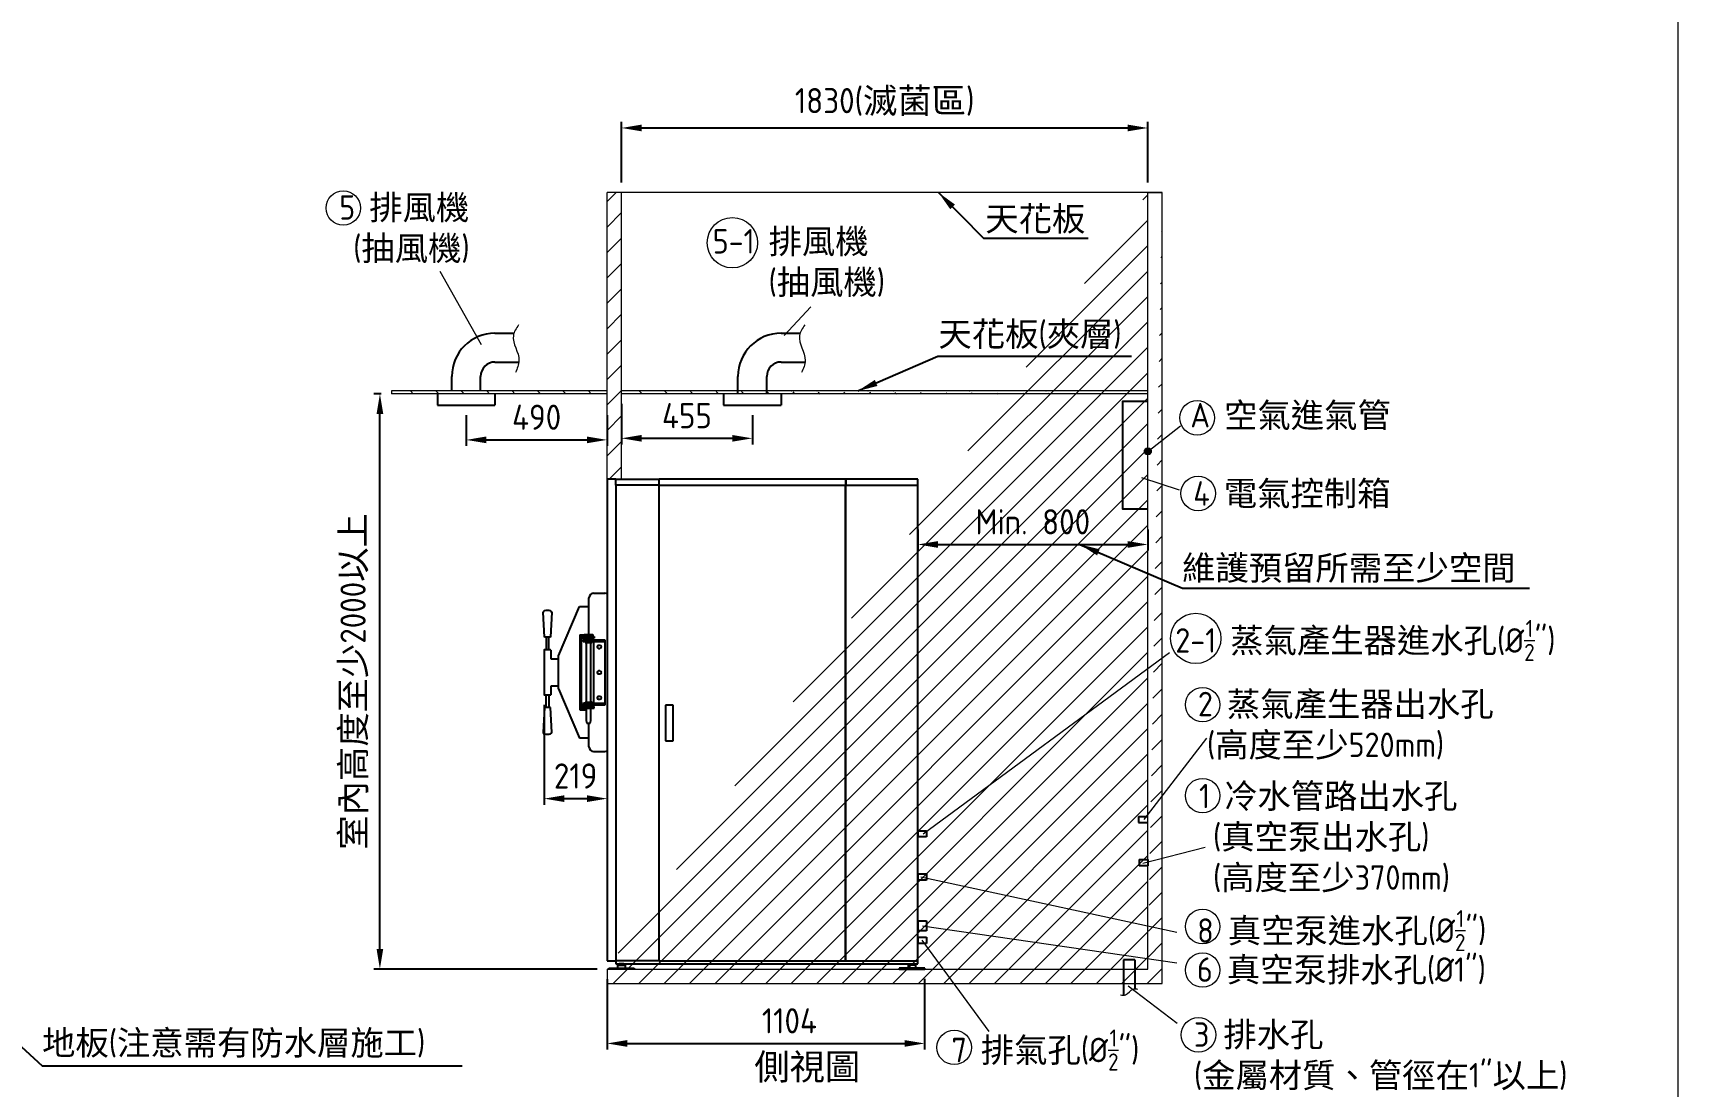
# Model space of a CAD drawing. Header units: millimetres. Extents: x -215875 to -180505, y -18088 to -2215.
# Drawn here: x -186225 to -180505, y -15853 to -12191 of the extents above; entities that cross this region are included whole.
import ezdxf

# ---------------------------------------------------------------- set-up
doc = ezdxf.new("R2010")
doc.units = ezdxf.units.MM
doc.header["$MEASUREMENT"] = 0
doc.linetypes.add('HIDDEN', pattern=[9.525, 6.35, -3.175])
doc.layers.get('0').update_dxf_attribs({"lineweight": 25})
for name, color, linetype, lineweight in [('D', 3, 'Continuous', 13), ('DIM', 3, 'Continuous', 9), ('F', 7, 'Continuous', 15), ('H', 2, 'HIDDEN', 15), ('S', 4, 'Continuous', 15)]:
    doc.layers.add(name, color=color, linetype=linetype, lineweight=lineweight)
doc.styles.get("Standard").update_dxf_attribs({"font": 'KAIU.TTF'})
doc.styles.add('STU25', font='isocp2.shx')
doc.dimstyles.new('STU25', dxfattribs={"dimscale": 35, "dimtxt": 2.5, "dimasz": 2, "dimexe": 0.6, "dimexo": 1, "dimgap": 1, "dimtad": 1, "dimdsep": 46, "dimtxsty": 'STU25', "dimcen": 2, "dimazin": 2, "dimtfac": 1, "dimtmove": 0, "dimatfit": 3, "dimfxl": 0, "dimtolj": 1, "dimtzin": 0, "dimarcsym": 0})
doc.dimstyles.new('STU25$7', dxfattribs={"dimscale": 35, "dimtxt": 2.5, "dimasz": 2, "dimexe": 1.25, "dimexo": 0.625, "dimgap": 1, "dimtad": 0, "dimdec": 4, "dimdsep": 46, "dimtxsty": 'STU25', "dimcen": 2.5, "dimazin": 2, "dimtfac": 1, "dimtdec": 4, "dimtmove": 0, "dimatfit": 3, "dimfxl": 0, "dimtolj": 1, "dimtzin": 0, "dimarcsym": 0})
pattern_1 = [(45, (14194.715, 30.23), (-44.194174, 44.194174), [])]
pattern_2 = [(135, (14194.715, 30.23), (-44.194174, -44.194174), [])]

# ---------------------------------------------------------------- blocks, each defined once
blk = doc.blocks.new('*D2')
at = {"layer": 'D', "color": 0, "lineweight": -2}
for p, q in [((-184178.9, -13481.3), (-184178.9, -13621.9)), ((-183723.9, -13520.4), (-183723.9, -13621.9)), ((-184108.9, -13600.9), (-183793.9, -13600.9))]:
    blk.add_line(p, q, dxfattribs=at)
at = {"layer": 'D', "color": 0}
for points in [[(-184108.9, -13589.3), (-184108.9, -13612.6), (-184178.9, -13600.9)], [(-183793.9, -13612.6), (-183793.9, -13589.3), (-183723.9, -13600.9)]]:
    blk.add_solid(points, dxfattribs=at)
at = {"layer": 'Defpoints', "color": 0}
for p in [(-184178.9, -13446.3), (-183723.9, -13485.4), (-183723.9, -13600.9)]:
    blk.add_point(p, dxfattribs=at)
at = {"layer": 'D', "color": 0, "insert": (-183951.4, -13522.2), "char_height": 87.5, "attachment_point": 5, "style": 'STU25'}
blk.add_mtext('\\A1;455', dxfattribs=at)
blk = doc.blocks.new('*D4')
at = {"layer": 'D', "color": 0, "lineweight": -2}
for p, q in [((-185013.9, -13446.3), (-185039.8, -13446.3)), ((-185018.8, -15376.3), (-185018.8, -13516.3)), ((-184263.9, -15446.3), (-185039.8, -15446.3))]:
    blk.add_line(p, q, dxfattribs=at)
at = {"layer": 'D', "color": 0}
for points in [[(-185007.1, -13516.3), (-185030.4, -13516.3), (-185018.8, -13446.3)], [(-185030.4, -15376.3), (-185007.1, -15376.3), (-185018.8, -15446.3)]]:
    blk.add_solid(points, dxfattribs=at)
at = {"layer": 'Defpoints', "color": 0}
for p in [(-185018.8, -13446.3), (-184978.9, -13446.3), (-184228.9, -15446.3)]:
    blk.add_point(p, dxfattribs=at)
at = {"layer": 'D', "color": 0, "insert": (-185107.2, -14446.3), "char_height": 87.5, "attachment_point": 5, "rotation": 90, "style": 'STU25'}
blk.add_mtext('\\A1;{\\f標楷體|b0|i0|c136|p65;室內高度至少}2000{\\f標楷體|b0|i0|c136|p65;以上}', dxfattribs=at)
blk = doc.blocks.new('*D8')
at = {"layer": 'D', "color": 0, "lineweight": -2}
for p, q in [((-183148.9, -13917.8), (-183148.9, -13991.1)), ((-182348.9, -13917.8), (-182348.9, -13991.1)), ((-183078.9, -13970.1), (-182418.9, -13970.1))]:
    blk.add_line(p, q, dxfattribs=at)
at = {"layer": 'D', "color": 0}
for points in [[(-183078.9, -13958.4), (-183078.9, -13981.7), (-183148.9, -13970.1)], [(-182418.9, -13981.7), (-182418.9, -13958.4), (-182348.9, -13970.1)]]:
    blk.add_solid(points, dxfattribs=at)
at = {"layer": 'Defpoints', "color": 0}
for p in [(-183148.9, -13882.8), (-182348.9, -13882.8), (-182348.9, -13970.1)]:
    blk.add_point(p, dxfattribs=at)
at = {"layer": 'D', "color": 0, "insert": (-182748.9, -13891.3), "char_height": 87.5, "attachment_point": 5, "style": 'STU25'}
blk.add_mtext('\\A1;{\\Fisocp2.shx;Min. 800}', dxfattribs=at)
blk = doc.blocks.new('*D9')
at = {"layer": 'D', "color": 0, "lineweight": -2}
for p, q in [((-184178.9, -12711.3), (-184178.9, -12500.7)), ((-184108.9, -12521.7), (-182418.9, -12521.7)), ((-182348.9, -12711.3), (-182348.9, -12500.7))]:
    blk.add_line(p, q, dxfattribs=at)
at = {"layer": 'D', "color": 0}
for points in [[(-184108.9, -12510), (-184108.9, -12533.4), (-184178.9, -12521.7)], [(-182418.9, -12533.4), (-182418.9, -12510), (-182348.9, -12521.7)]]:
    blk.add_solid(points, dxfattribs=at)
at = {"layer": 'Defpoints', "color": 0}
for p in [(-182348.9, -12521.7), (-184178.9, -12746.3), (-182348.9, -12746.3)]:
    blk.add_point(p, dxfattribs=at)
at = {"layer": 'D', "color": 0, "insert": (-183263.9, -12431.6), "char_height": 87.5, "attachment_point": 5, "style": 'STU25'}
blk.add_mtext('\\A1;1830({\\f標楷體|b0|i0|c136|p65;滅菌區})', dxfattribs=at)
blk = doc.blocks.new('*D12')
at = {"layer": 'D', "color": 0, "lineweight": -2}
for p, q in [((-184228.9, -15481.3), (-184228.9, -15726.1)), ((-183124.9, -15480.8), (-183124.9, -15726.1)), ((-184158.9, -15705.1), (-183194.9, -15705.1))]:
    blk.add_line(p, q, dxfattribs=at)
at = {"layer": 'D', "color": 0}
for points in [[(-184158.9, -15693.5), (-184158.9, -15716.8), (-184228.9, -15705.1)], [(-183194.9, -15716.8), (-183194.9, -15693.5), (-183124.9, -15705.1)]]:
    blk.add_solid(points, dxfattribs=at)
at = {"layer": 'Defpoints', "color": 0}
for p in [(-184228.9, -15446.3), (-183124.9, -15445.8), (-183124.9, -15705.1)]:
    blk.add_point(p, dxfattribs=at)
at = {"layer": 'D', "color": 0, "insert": (-183595, -15626.4), "char_height": 87.5, "attachment_point": 5, "style": 'STU25'}
blk.add_mtext('\\A1;1104', dxfattribs=at)
blk = doc.blocks.new('*D15')
at = {"layer": 'D', "color": 0, "lineweight": -2}
for p, q in [((-184718.9, -13520.4), (-184718.9, -13627.4)), ((-184228.9, -13520.4), (-184228.9, -13627.4)), ((-184648.9, -13606.4), (-184298.9, -13606.4))]:
    blk.add_line(p, q, dxfattribs=at)
at = {"layer": 'D', "color": 0}
for points in [[(-184648.9, -13594.7), (-184648.9, -13618), (-184718.9, -13606.4)], [(-184298.9, -13618), (-184298.9, -13594.7), (-184228.9, -13606.4)]]:
    blk.add_solid(points, dxfattribs=at)
at = {"layer": 'Defpoints', "color": 0}
for p in [(-184718.9, -13485.4), (-184228.9, -13485.4), (-184228.9, -13606.4)]:
    blk.add_point(p, dxfattribs=at)
at = {"layer": 'D', "color": 0, "insert": (-184473.9, -13527.6), "char_height": 87.5, "attachment_point": 5, "style": 'STU25'}
blk.add_mtext('\\A1;490', dxfattribs=at)
blk = doc.blocks.new('*D17')
at = {"layer": 'Defpoints', "color": 0}
for p in [(-184447.9, -14492.5), (-184228.9, -14687.6), (-184228.9, -14853.9)]:
    blk.add_point(p, dxfattribs=at)
at = {"layer": 'DIM', "color": 0, "lineweight": -2}
for p, q in [((-184447.9, -14527.5), (-184447.9, -14874.9)), ((-184228.9, -14722.6), (-184228.9, -14874.9)), ((-184377.9, -14853.9), (-184298.9, -14853.9))]:
    blk.add_line(p, q, dxfattribs=at)
at = {"layer": 'DIM', "color": 0}
for points in [[(-184377.9, -14842.2), (-184377.9, -14865.5), (-184447.9, -14853.9)], [(-184298.9, -14865.5), (-184298.9, -14842.2), (-184228.9, -14853.9)]]:
    blk.add_solid(points, dxfattribs=at)
at = {"layer": 'DIM', "color": 0, "insert": (-184338.4, -14775.1), "char_height": 87.5, "attachment_point": 5, "style": 'STU25'}
blk.add_mtext('\\A1;219', dxfattribs=at)

msp = doc.modelspace()

# ---------------------------------------------------------------- hatches: boundary and pattern name
msp.add_hatch(color=256).paths.add_polyline_path([(-182338.09, -13646.291, 1), (-182359.612, -13646.291, 1)])
at = {"layer": 'H', "ltscale": 5}
h = msp.add_hatch(dxfattribs=at)
h.set_pattern_fill('ANSI31', color=256, scale=500, style=0)
h.set_pattern_definition(pattern_1)
h.paths.add_polyline_path([(-182348.851, -12746.291), (-182298.851, -12746.291)], flags=16)
h.paths.add_polyline_path([(-182348.851, -12746.291), (-182298.851, -12746.291)], flags=16)
h.paths.add_polyline_path([(-182348.851, -12746.291), (-182298.851, -12746.291)], flags=0)
h.paths.add_polyline_path([(-182348.851, -12746.291), (-182298.851, -12746.291)], flags=0)
h.paths.add_polyline_path([(-182348.851, -12746.291), (-182298.851, -12746.291)], flags=0)
h.paths.add_polyline_path([(-182348.851, -12746.291), (-182298.851, -12746.291)], flags=0)
h.paths.add_polyline_path([(-182348.851, -12746.291), (-182298.851, -12746.291)], flags=0)
h.paths.add_polyline_path([(-182348.851, -12746.291), (-182298.851, -12746.291)], flags=0)
h.paths.add_polyline_path([(-182348.851, -12746.291), (-182298.851, -12746.291)], flags=0)
h.paths.add_polyline_path([(-182348.851, -12746.291), (-182298.851, -12746.291)], flags=0)
h.paths.add_polyline_path([(-182348.851, -12746.291), (-182298.851, -12746.291)], flags=0)
h.paths.add_polyline_path([(-182348.851, -12746.291), (-182298.851, -12746.291)], flags=0)
h.paths.add_polyline_path([(-182348.851, -12746.291), (-182298.851, -12746.291)], flags=0)
h.paths.add_polyline_path([(-182348.851, -12746.291), (-182298.851, -12746.291)], flags=0)
h.paths.add_polyline_path([(-182348.851, -12746.291), (-182298.851, -12746.291)], flags=0)
h.paths.add_polyline_path([(-182348.851, -12746.291), (-182298.851, -12746.291)], flags=0)
h.paths.add_polyline_path([(-182348.851, -12746.291), (-182298.851, -12746.291)], flags=0)
h.paths.add_polyline_path([(-182348.851, -12746.291), (-182298.851, -12746.291)], flags=0)
h.paths.add_polyline_path([(-182348.851, -12746.291), (-182298.851, -12746.291)], flags=0)
h.paths.add_polyline_path([(-182348.851, -12746.291), (-182298.851, -12746.291)], flags=0)
h.paths.add_polyline_path([(-182348.851, -12746.291), (-182298.851, -12746.291)], flags=0)
h.paths.add_polyline_path([(-182348.851, -12746.291), (-182298.851, -12746.291)], flags=0)
h.paths.add_polyline_path([(-182348.851, -12746.291), (-182298.851, -12746.291)], flags=0)
h.paths.add_polyline_path([(-182348.851, -12746.291), (-182298.851, -12746.291)], flags=0)
h.paths.add_polyline_path([(-182348.851, -12746.291), (-182298.851, -12746.291)], flags=0)
h.paths.add_polyline_path([(-182348.851, -12746.291), (-182298.851, -12746.291)], flags=0)
edge = h.paths.add_edge_path()
edge.add_line((-182298.851, -15496.291), (-182298.851, -12746.291))
edge.add_line((-182348.851, -15446.291), (-182348.851, -12746.291))
edge.add_line((-184228.851, -15496.291), (-182298.851, -15496.291))
edge.add_line((-184228.851, -15446.291), (-182348.851, -15446.291))
edge.add_line((-184228.851, -15446.291), (-184228.851, -15496.291))
h = msp.add_hatch(dxfattribs=at)
h.set_pattern_fill('ANSI31', color=256, scale=500, style=0)
h.set_pattern_definition(pattern_1)
h.paths.add_polyline_path([(-184178.851, -12746.291), (-184228.851, -12746.291), (-184228.851, -13743.291), (-184178.851, -13743.291)])
at = {"layer": 'H'}
h = msp.add_hatch(dxfattribs=at)
h.set_pattern_fill('ANSI31', color=256, scale=500, angle=90, style=0)
h.set_pattern_definition(pattern_2)
h.paths.add_polyline_path([(-184229.581, -13436.291), (-184979.581, -13436.291), (-184979.581, -13446.291), (-184229.581, -13446.291)])
h = msp.add_hatch(dxfattribs=at)
h.set_pattern_fill('ANSI31', color=256, scale=500, angle=90, style=0)
h.set_pattern_definition(pattern_2)
h.paths.add_polyline_path([(-182348.851, -13446.906), (-182348.851, -13436.291)])
edge = h.paths.add_edge_path()
edge.add_line((-182348.851, -13436.291), (-184178.851, -13436.291))
edge.add_line((-182348.851, -13446.291), (-184178.851, -13446.291))
edge.add_line((-184178.851, -13446.291), (-184178.851, -13434.913))

# ---------------------------------------------------------------- linework, layer by layer
for p, q in [((-184618.851, -13235.543), (-184552.931, -13235.543)), ((-183623.851, -13235.543), (-183557.931, -13235.543)), ((-184618.851, -13335.543), (-184535.556, -13335.543)), ((-183623.851, -13335.543), (-183540.556, -13335.543)), ((-184768.851, -13436.291), (-184768.851, -13385.543)), ((-184668.851, -13436.291), (-184668.851, -13385.543)), ((-183773.851, -13446.291), (-183773.851, -13385.543)), ((-183673.851, -13446.291), (-183673.851, -13385.543)), ((-184818.851, -13446.291), (-184818.851, -13485.434)), ((-184818.851, -13485.434), (-184618.851, -13485.434)), ((-184618.851, -13446.291), (-184618.851, -13485.434)), ((-183823.851, -13446.291), (-183823.851, -13485.434)), ((-183823.851, -13485.434), (-183623.851, -13485.434)), ((-183623.851, -13446.291), (-183623.851, -13485.434)), ((-184228.851, -13743.291), (-184228.851, -15418.291)), ((-184198.851, -13743.291), (-184228.851, -13743.291)), ((-184198.851, -13763.291), (-184198.851, -13743.291)), ((-184198.851, -13743.291), (-184048.851, -13743.291)), ((-184198.851, -13763.291), (-184198.851, -15418.291)), ((-184048.851, -13763.291), (-184198.851, -13763.291)), ((-184048.851, -13743.291), (-184048.851, -13763.291)), ((-184048.851, -13763.291), (-184048.851, -15418.291)), ((-184047.851, -13763.291), (-184047.851, -13743.291)), ((-183399.851, -13743.291), (-184047.851, -13743.291)), ((-184047.851, -15418.291), (-184047.851, -13763.291)), ((-184047.851, -13763.291), (-183399.851, -13763.291)), ((-184047.851, -13763.291), (-183400.851, -13763.291)), ((-183399.839, -13743.291), (-183399.851, -13763.291)), ((-183399.851, -15418.291), (-183399.851, -13763.291)), ((-183148.851, -13743.291), (-183398.851, -13743.291)), ((-183398.851, -13743.291), (-183398.851, -13763.291)), ((-183398.851, -15418.291), (-183398.851, -13763.291)), ((-183398.851, -13763.291), (-183148.851, -13763.291)), ((-183148.851, -13763.291), (-183148.851, -13743.291)), ((-183148.851, -15418.291), (-183148.851, -13763.291)), ((-184291.851, -14282.791), (-184291.851, -14155.791)), ((-184275.851, -14139.791), (-184236.851, -14139.791)), ((-184446.852, -14292.804), (-184451.352, -14205.804)), ((-184421.352, -14205.804), (-184425.852, -14292.804)), ((-184397.352, -14357.291), (-184324.601, -14186.291)), ((-184324.601, -14186.291), (-184291.851, -14186.291)), ((-184425.852, -14292.804), (-184446.852, -14292.804)), ((-184441.102, -14292.804), (-184441.102, -14336.041)), ((-184431.602, -14336.041), (-184431.602, -14292.804)), ((-184323.352, -14284.791), (-184308.351, -14284.791)), ((-184323.352, -14284.791), (-184323.352, -14544.791)), ((-184323.351, -14289.791), (-184323.351, -14539.791)), ((-184323.351, -14289.791), (-184273.851, -14289.791)), ((-184317.351, -14539.791), (-184317.351, -14289.791)), ((-184273.851, -14295.791), (-184317.351, -14295.791)), ((-184308.351, -14283.291), (-184307.851, -14282.791)), ((-184308.351, -14289.291), (-184308.351, -14283.291)), ((-184307.851, -14289.791), (-184308.351, -14289.291)), ((-184307.851, -14296.291), (-184308.351, -14296.791)), ((-184308.351, -14296.791), (-184308.351, -14300.791)), ((-184307.851, -14282.791), (-184278.851, -14282.791)), ((-184278.851, -14289.791), (-184307.851, -14289.791)), ((-184278.851, -14296.291), (-184307.851, -14296.291)), ((-184301.351, -14289.791), (-184285.351, -14289.791)), ((-184301.351, -14295.791), (-184301.351, -14296.291)), ((-184285.351, -14296.291), (-184285.351, -14295.791)), ((-184278.851, -14282.791), (-184278.351, -14283.291)), ((-184278.351, -14289.291), (-184278.851, -14289.791)), ((-184278.851, -14296.291), (-184278.351, -14296.791)), ((-184278.351, -14283.291), (-184278.351, -14289.291)), ((-184278.351, -14300.791), (-184278.351, -14296.791)), ((-184273.851, -14295.791), (-184273.851, -14289.791)), ((-184273.851, -14289.791), (-184273.851, -14295.791)), ((-184447.852, -14337.041), (-184447.852, -14492.541)), ((-184425.852, -14336.041), (-184446.852, -14336.041)), ((-184424.852, -14337.041), (-184424.852, -14367.291)), ((-184311.851, -14301.291), (-184312.851, -14302.291)), ((-184312.851, -14306.291), (-184312.851, -14302.291)), ((-184311.851, -14307.291), (-184312.851, -14306.291)), ((-184311.851, -14301.291), (-184237.351, -14301.291)), ((-184311.851, -14307.291), (-184237.351, -14307.291)), ((-184307.851, -14301.291), (-184308.351, -14300.791)), ((-184307.851, -14301.291), (-184305.351, -14301.291)), ((-184305.351, -14307.291), (-184305.351, -14310.791)), ((-184305.351, -14310.791), (-184304.851, -14311.291)), ((-184304.851, -14311.291), (-184281.851, -14311.291)), ((-184301.351, -14311.291), (-184301.351, -14518.291)), ((-184285.351, -14518.291), (-184285.351, -14311.291)), ((-184281.351, -14310.791), (-184281.851, -14311.291)), ((-184281.351, -14301.291), (-184278.851, -14301.291)), ((-184281.351, -14310.791), (-184281.351, -14307.291)), ((-184278.351, -14300.791), (-184278.851, -14301.291)), ((-184277.351, -14307.291), (-184277.351, -14301.291)), ((-184275.351, -14522.291), (-184275.351, -14307.291)), ((-184253.851, -14321.291), (-184258.851, -14321.291)), ((-184258.851, -14331.291), (-184253.851, -14331.291)), ((-184237.351, -14301.291), (-184237.351, -14528.291)), ((-184424.852, -14367.291), (-184397.352, -14367.291)), ((-184397.352, -14472.291), (-184397.352, -14357.291)), ((-184253.851, -14409.791), (-184258.851, -14409.791)), ((-184424.852, -14462.291), (-184424.852, -14492.541)), ((-184397.352, -14462.291), (-184424.852, -14462.291)), ((-184258.851, -14419.791), (-184253.851, -14419.791)), ((-184425.852, -14493.541), (-184446.852, -14493.541)), ((-184441.102, -14536.778), (-184441.102, -14493.541)), ((-184431.602, -14493.541), (-184431.602, -14536.778)), ((-184397.352, -14472.291), (-184324.603, -14643.291)), ((-184311.851, -14522.291), (-184312.851, -14523.291)), ((-184312.851, -14523.291), (-184312.851, -14527.291)), ((-184311.851, -14528.291), (-184312.851, -14527.291)), ((-184311.851, -14522.291), (-184237.351, -14522.291)), ((-184237.351, -14528.291), (-184311.851, -14528.291)), ((-184307.851, -14528.291), (-184308.351, -14528.791)), ((-184307.851, -14528.291), (-184305.351, -14528.291)), ((-184305.351, -14518.791), (-184304.851, -14518.291)), ((-184305.351, -14522.291), (-184305.351, -14518.791)), ((-184304.851, -14518.291), (-184281.851, -14518.291)), ((-184281.351, -14518.791), (-184281.851, -14518.291)), ((-184281.351, -14518.791), (-184281.351, -14522.291)), ((-184281.351, -14528.291), (-184278.851, -14528.291)), ((-184278.351, -14528.791), (-184278.851, -14528.291)), ((-184277.351, -14522.291), (-184277.351, -14528.291)), ((-184253.851, -14498.291), (-184258.851, -14498.291)), ((-184258.851, -14508.291), (-184253.851, -14508.291)), ((-184237.351, -14522.291), (-184237.351, -14528.291)), ((-184025.851, -14528.291), (-184025.851, -14653.291)), ((-183998.851, -14528.291), (-184025.851, -14528.291)), ((-183998.851, -14653.291), (-183998.851, -14528.291)), ((-184446.852, -14536.778), (-184451.352, -14623.778)), ((-184425.852, -14536.778), (-184446.852, -14536.778)), ((-184421.352, -14623.778), (-184425.852, -14536.778)), ((-184323.352, -14544.791), (-184301.351, -14544.791)), ((-184323.351, -14539.791), (-184273.851, -14539.791)), ((-184323.351, -14539.791), (-184273.851, -14539.791)), ((-184323.351, -14539.791), (-184317.351, -14539.791)), ((-184273.851, -14533.791), (-184317.351, -14533.791)), ((-184317.351, -14539.791), (-184273.851, -14539.791)), ((-184308.351, -14532.791), (-184308.351, -14528.791)), ((-184307.851, -14533.291), (-184308.351, -14532.791)), ((-184278.851, -14533.291), (-184307.851, -14533.291)), ((-184301.351, -14539.791), (-184301.351, -14581.791)), ((-184301.351, -14581.791), (-184299.351, -14591.791)), ((-184287.351, -14591.791), (-184285.351, -14581.791)), ((-184285.351, -14581.791), (-184285.351, -14539.791)), ((-184278.851, -14533.291), (-184278.351, -14532.791)), ((-184278.351, -14528.791), (-184278.351, -14532.791)), ((-184273.851, -14539.791), (-184273.851, -14533.791)), ((-184299.351, -14591.791), (-184287.351, -14591.791)), ((-184291.851, -14673.791), (-184291.851, -14591.791)), ((-184291.851, -14643.291), (-184324.603, -14643.291)), ((-184275.851, -14689.791), (-184236.851, -14689.791)), ((-184025.851, -14653.291), (-183998.851, -14653.291)), ((-182381.226, -14916.291), (-182348.851, -14916.291)), ((-182381.226, -14916.291), (-182381.226, -14936.291)), ((-183148.851, -14965.441), (-183118.851, -14965.441)), ((-183148.851, -14965.441), (-183148.851, -14987.141)), ((-183118.851, -14965.441), (-183118.851, -14987.141)), ((-182381.226, -14936.291), (-182348.851, -14936.291)), ((-183118.851, -14987.141), (-183148.851, -14987.141)), ((-182378.851, -15065.441), (-182348.851, -15065.441)), ((-182378.851, -15065.441), (-182378.851, -15087.141)), ((-182348.851, -15087.141), (-182378.851, -15087.141)), ((-182348.851, -15065.441), (-182348.851, -15087.141)), ((-183148.851, -15115.441), (-183148.851, -15137.141)), ((-183148.851, -15115.441), (-183118.851, -15115.441)), ((-183118.851, -15137.141), (-183148.851, -15137.141)), ((-183118.851, -15115.441), (-183118.851, -15137.141)), ((-183148.851, -15279.291), (-183148.851, -15313.291)), ((-183148.851, -15279.291), (-183118.851, -15279.291)), ((-183118.851, -15313.291), (-183148.851, -15313.291)), ((-183118.851, -15279.291), (-183118.851, -15313.291)), ((-183148.851, -15335.441), (-183148.851, -15357.141)), ((-183148.851, -15335.441), (-183118.851, -15335.441)), ((-183118.851, -15357.141), (-183148.851, -15357.141)), ((-183118.851, -15335.441), (-183118.851, -15357.141)), ((-184228.851, -15418.291), (-184198.851, -15418.291)), ((-184223.351, -15443.291), (-184134.351, -15443.291)), ((-184223.351, -15446.291), (-184223.351, -15443.291)), ((-184048.851, -15418.291), (-184198.851, -15418.291)), ((-184198.851, -15418.291), (-184198.851, -15428.291)), ((-184198.851, -15428.291), (-183148.851, -15428.291)), ((-184192.13, -15440.01), (-184195.41, -15443.291)), ((-184192.13, -15443.291), (-184192.13, -15433.291)), ((-184192.13, -15433.291), (-184165.572, -15433.291)), ((-184170.951, -15428.291), (-184186.751, -15428.291)), ((-184186.751, -15433.291), (-184186.751, -15428.291)), ((-184170.951, -15428.291), (-184170.951, -15433.291)), ((-184165.572, -15433.291), (-184165.572, -15443.291)), ((-184165.572, -15440.01), (-184162.291, -15443.291)), ((-184134.351, -15443.291), (-184134.351, -15446.291)), ((-184047.851, -15418.291), (-183399.851, -15418.291)), ((-183398.851, -15418.291), (-183148.851, -15418.291)), ((-183213.351, -15443.291), (-183213.351, -15446.291)), ((-183124.351, -15443.291), (-183213.351, -15443.291)), ((-183182.13, -15440.01), (-183185.41, -15443.291)), ((-183182.13, -15433.291), (-183182.13, -15443.291)), ((-183155.572, -15433.291), (-183182.13, -15433.291)), ((-183176.751, -15428.291), (-183176.751, -15433.291)), ((-183176.751, -15428.291), (-183160.951, -15428.291)), ((-183160.951, -15433.291), (-183160.951, -15428.291)), ((-183155.572, -15443.291), (-183155.572, -15433.291)), ((-183155.572, -15440.01), (-183152.291, -15443.291)), ((-183148.851, -15428.291), (-183148.851, -15418.291)), ((-183124.351, -15446.291), (-183124.351, -15443.291)), ((-182393.851, -15413.916), (-182433.851, -15413.916)), ((-182433.851, -15413.916), (-182433.851, -15537.173)), ((-182393.851, -15413.916), (-182393.851, -15515.34)), ((-184134.351, -15446.291), (-184223.351, -15446.291)), ((-183213.351, -15446.291), (-183124.351, -15446.291))]:
    msp.add_line(p, q)
msp.add_lwpolyline([(-182348.851, -13472.421), (-182436.437, -13472.421), (-182436.437, -13846.291), (-182348.851, -13846.291)])
msp.add_circle((-182348.851, -13646.291), 10.761)
for centre, radius, start, end in [((-184618.851, -13385.543), 150, 90, 180), ((-183623.851, -13385.543), 150, 90, 180), ((-184618.851, -13385.543), 50, 90, 180), ((-183623.851, -13385.543), 50, 90, 180), ((-184275.851, -14155.791), 16, 90, 180), ((-184236.851, -14155.791), 16, 60, 90), ((-184446.345, -14205.804), 5.007, 101.352885, 180), ((-184436.352, -14255.576), 55.773, 78.647115, 101.352885), ((-184426.358, -14205.804), 5.007, 354.078128, 78.647115), ((-184446.852, -14337.041), 1, 90, 180), ((-184425.852, -14337.041), 1, 0, 90), ((-184258.851, -14326.291), 5, 90, 270), ((-184253.851, -14326.291), 5, 270, 87.13707), ((-184258.851, -14414.791), 5, 90, 270), ((-184253.851, -14414.791), 5, 270, 90), ((-184446.852, -14492.541), 1, 180, 270), ((-184425.852, -14492.541), 1, 270, 0), ((-184258.851, -14503.291), 5, 90, 270), ((-184253.851, -14503.291), 5, 270, 90), ((-184446.345, -14623.778), 5.007, 180, 258.647115), ((-184436.352, -14574.006), 55.773, 258.647115, 281.352885), ((-184426.358, -14623.778), 5.007, 281.352885, 5.921872), ((-184275.851, -14673.791), 16, 180, 270), ((-184236.851, -14673.791), 16, 270, 300)]:
    msp.add_arc(centre, radius, start, end)
at = {"layer": 'D'}
for p, q in [((-184666.139, -13276.126), (-184808.976, -13020.283)), ((-183613.5, -13243.494), (-183520.431, -13143.932)), ((-182348.851, -13646.291), (-182234.772, -13557.957)), ((-182371.284, -13736.61), (-182239.57, -13779.93)), ((-183129.995, -14976.291), (-182273.001, -14346.064)), ((-182361.975, -14926.291), (-182144.199, -14643.383)), ((-182366.361, -15077.91), (-182149.241, -15022.607)), ((-183137.844, -15125.608), (-182247.575, -15318.52)), ((-183131.893, -15296.291), (-182247.588, -15424.455)), ((-183134.421, -15346.291), (-182901.823, -15663.797)), ((-182417.381, -15505.12), (-182246.927, -15634.701))]:
    msp.add_line(p, q, dxfattribs=at)
for centre, radius in [((-185146.134, -12800.036), 60), ((-183793.312, -12920.845), 87.5), ((-182177.414, -13529.636), 60), ((-182173.989, -13792.671), 60), ((-182182.194, -14296.554), 87.5), ((-182158.46, -14527.106), 60), ((-182158.46, -14843.43), 60), ((-182158.46, -15298.44), 60), ((-182158.46, -15450), 60), ((-182172.941, -15675.135), 60), ((-183022.006, -15718.913), 60)]:
    msp.add_circle(centre, radius, dxfattribs=at)
for points in [[(-184536.616, -13205.966), (-184554.878, -13243.87), (-184535.211, -13330.208), (-184547.854, -13372.324)], [(-183541.616, -13205.966), (-183559.878, -13243.87), (-183540.211, -13330.208), (-183552.854, -13372.324)], [(-182444.514, -15536.033), (-182426.186, -15536.033), (-182399.78, -15516.164), (-182384.558, -15516.164)]]:
    msp.add_spline(points, degree=3, dxfattribs=at)
at = {"layer": 'F', "color": 6}
msp.add_lwpolyline([(-193690.32, -8817.711), (-193690.32, -18087.711), (-180505.32, -18087.711), (-180505.32, -8817.711)], close=True, dxfattribs=at)
msp.add_lwpolyline([(-193690.32, -8817.711), (-193690.32, -18087.711), (-180505.32, -18087.711), (-180505.32, -8817.711)], close=True, dxfattribs=at)
at = {"layer": 'H'}
for p, q in [((-184178.851, -13446.291), (-184178.851, -13434.913)), ((-182348.851, -13446.906), (-182348.851, -13436.291))]:
    msp.add_line(p, q, dxfattribs=at)
at = {"layer": 'S'}
for p, q in [((-182348.851, -12746.291), (-184228.851, -12746.291)), ((-184228.851, -13743.291), (-184228.851, -12746.291)), ((-184178.851, -13743.291), (-184178.851, -12746.291)), ((-182348.851, -15446.291), (-182348.851, -12746.291)), ((-182298.851, -12746.291), (-182348.851, -12746.291)), ((-182348.851, -12746.291), (-182298.851, -12746.291)), ((-182298.851, -15496.291), (-182298.851, -12746.291)), ((-184978.851, -13436.291), (-184978.851, -13446.291)), ((-184228.851, -13436.291), (-184978.851, -13436.291)), ((-184228.851, -13446.291), (-184228.851, -13436.291)), ((-182348.851, -13436.291), (-184178.851, -13436.291)), ((-182348.851, -13446.906), (-182348.851, -13436.291)), ((-184228.851, -13446.291), (-184978.851, -13446.291)), ((-182348.851, -13446.291), (-184178.851, -13446.291)), ((-184228.851, -15446.291), (-182348.851, -15446.291)), ((-184228.851, -15446.291), (-184228.851, -15496.291)), ((-184228.851, -15496.291), (-182298.851, -15496.291))]:
    msp.add_line(p, q, dxfattribs=at)

# ---------------------------------------------------------------- texts
at = {"layer": 'D', "attachment_point": 1}
for s, insert, char_height in [('{\\Fisocp2.shx;\\C3;5 \\f標楷體|b0|i0|c136|p65;排風機\\P\\Fisocp2.shx; (\\f標楷體|b0|i0|c136|p65;抽風機\\Fisocp2.shx;)}', (-185160.147, -12755.476), 85), ('{\\C3;天花板 }', (-182914.043, -12794.908), 85), ('{\\Fisocp2.shx;\\C3;5-1 \\f標楷體|b0|i0|c136|p65;排風機\\P\\Fisocp2.shx;    (\\f標楷體|b0|i0|c136|p65;抽風機\\Fisocp2.shx;)}', (-183861.83, -12873.39), 85), ('{\\C3;天花板\\Fisocp2.shx;(\\f標楷體|b0|i0|c136|p65;夾層\\Fisocp2.shx;)}', (-183076.956, -13195.875), 85), ('{\\Fisocp2.shx;\\C3;A \\f標楷體|b0|i0|c136|p65;空氣進氣管}', (-182201.134, -13477.974), 85), ('{\\Fisocp2.shx;\\C3;4 \\f標楷體|b0|i0|c136|p65;電氣控制箱}', (-182190.886, -13750.028), 85), ('{\\C3;維護預留所需至少空間}', (-182229.82, -14009.025), 85), ('{\\Fisocp2.shx;2 }蒸氣產生器出水孔\\P{\\f???|b0|i0|c0|p65; \\Fisocp2.shx;(}高度至少{\\Fisocp2.shx;520mm)}', (-182174.843, -14482.359), 85), ('{\\Fisocp2.shx;1 }冷水管路出水孔\\P{\\Fisocp2.shx; (}真空泵出水孔{\\Fisocp2.shx;)\\P (}高度至少{\\Fisocp2.shx;370mm)}', (-182170.911, -14802.29), 85), ('\\A1;{\\Fisocp2.shx;8 }真空泵進水孔{\\Fisocp2.shx;(%%c\\H0.7x;\\S1/2;\\H1.429x;")}', (-182177.425, -15241.246), 85), ('{\\C3;地板\\Fisocp2.shx;(\\f標楷體|b0|i0|c136|p65;注意需有防水層施工\\Fisocp2.shx;)}', (-186193.334, -15660.319), 85), ('\\A1;{\\Fisocp2.shx;7 }排氣孔{\\Fisocp2.shx;(%%c\\H0.7x;\\S1/2;\\H1.429x;")}', (-183031.625, -15656.587), 85), ('{\\C11;側視圖}', (-183717.05, -15741.187), 90)]:
    msp.add_mtext(s, dxfattribs=dict(at, insert=insert, char_height=char_height))
at = {"layer": 'D', "char_height": 85, "attachment_point": 1, "style": 'STU25'}
for s, insert in [('\\A1;2-1 {\\f標楷體|b0|i0|c136|p65;蒸氣產生器進水孔}(%%c{\\H0.7x;\\S1/2;}")', (-182253.468, -14232.367)), ('6 {\\f標楷體|b0|i0|c136|p65;真空泵排水孔}(%%c1")', (-182178.268, -15405.931)), ('3 {\\f標楷體|b0|i0|c136|p65;排水孔\\P}({\\f標楷體|b0|i0|c136|p65;金屬材質、管徑在}1"{\\f標楷體|b0|i0|c136|p65;以上})\\P({\\f標楷體|b0|i0|c136|p65;排水孔最高高度}50mm)', (-182188.556, -15631.649))]:
    msp.add_mtext(s, dxfattribs=dict(at, insert=insert))

# ---------------------------------------------------------------- dimensions: what is measured, and where the dimension line sits
at = {"layer": 'D'}
for base, p1, p2, text, picture, middle in [((-182348.851, -12521.69), (-184178.851, -12746.291), (-182348.851, -12746.291), '<>({\\f標楷體|b0|i0|c136|p65;滅菌區})', '*D9', (-183263.851, -12521.69)), ((-182348.851, -13970.064), (-183148.851, -13882.826), (-182348.851, -13882.826), '{\\Fisocp2.shx;Min. <>}', '*D8', (-182748.851, -13970.064))]:
    dim = msp.add_linear_dim(base=base, p1=p1, p2=p2, text=text, dimstyle='STU25', dxfattribs=at)
    dim.commit()
    dim.dimension.update_dxf_attribs({"geometry": picture, "text_midpoint": middle, "dimtype": 160})
dim = msp.add_linear_dim(base=(-185018.768, -13446.291), p1=(-184228.851, -15446.291), p2=(-184978.851, -13446.291), angle=90, text='{\\f標楷體|b0|i0|c136|p65;室內高度至少}<>{\\f標楷體|b0|i0|c136|p65;以上}', dimstyle='STU25', dxfattribs=at)
dim.commit()
dim.dimension.update_dxf_attribs({"geometry": '*D4', "text_midpoint": (-185018.768, -14446.291), "dimtype": 160})
for base, p1, p2, picture, middle in [((-184228.851, -13606.353), (-184718.851, -13485.434), (-184228.851, -13485.434), '*D15', (-184473.851, -13606.353)), ((-183723.851, -13600.931), (-184178.851, -13446.291), (-183723.851, -13485.434), '*D2', (-183951.351, -13600.931)), ((-183124.851, -15705.147), (-184228.851, -15446.291), (-183124.851, -15445.791), '*D12', (-183595.001, -15705.147))]:
    dim = msp.add_linear_dim(base=base, p1=p1, p2=p2, dimstyle='STU25', dxfattribs=at)
    dim.commit()
    dim.dimension.update_dxf_attribs({"geometry": picture, "text_midpoint": middle, "dimtype": 160})
at = {"layer": 'DIM'}
dim = msp.add_linear_dim(base=(-184228.851, -14853.863), p1=(-184447.852, -14492.541), p2=(-184228.851, -14687.647), dimstyle='STU25', dxfattribs=at)
dim.commit()
dim.dimension.update_dxf_attribs({"geometry": '*D17', "text_midpoint": (-184338.351, -14775.113)})

# ---------------------------------------------------------------- leaders
at = {"layer": 'D'}
for points in [[(-183076.728, -12746.291), (-182920.264, -12905.303), (-182555.796, -12905.303)], [(-183357.715, -13436.291), (-183079.039, -13315.433), (-182406.22, -13315.433)], [(-182585.147, -13970.064), (-182228.448, -14121.776), (-181022.196, -14121.776)], [(-186561.742, -15446.291), (-186192.645, -15783.199), (-184732.453, -15783.199)]]:
    msp.add_leader(points, dimstyle='STU25$7', override={"dimgap": 1, "dimtad": 0}, dxfattribs=at)

doc.saveas('drawing.dxf')
